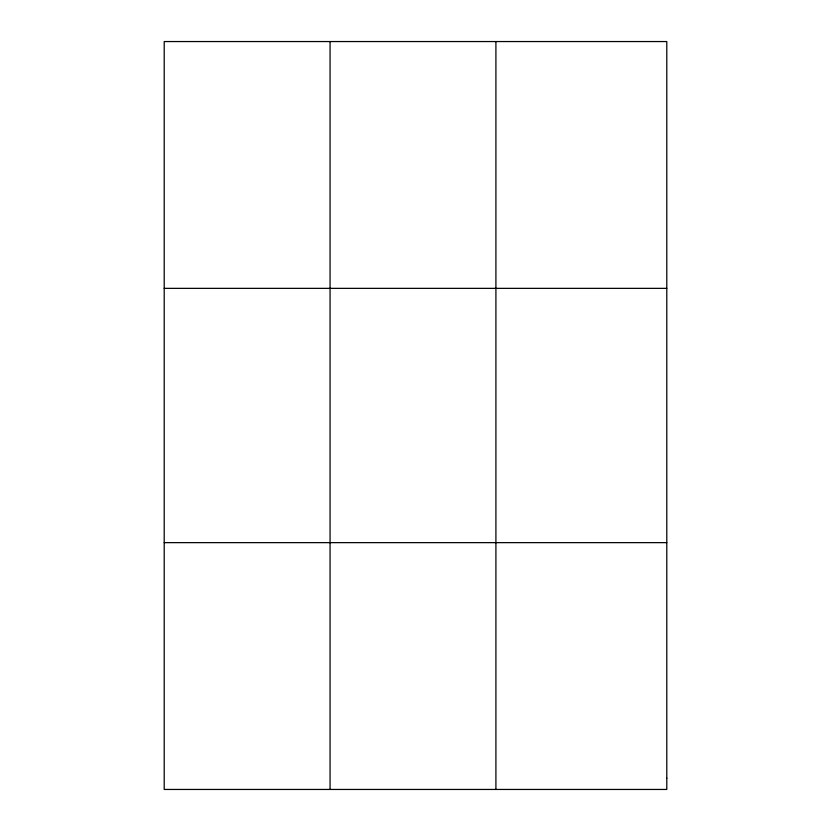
<?xml version="1.0" encoding="UTF-8"?>
<svg xmlns="http://www.w3.org/2000/svg" width="831" height="831" viewBox="0 0 831 831"><rect width="100%" height="100%" fill="white"/><g stroke="black" fill="none" stroke-linecap="round" stroke-linejoin="round"><path stroke-width="1.25" d="M330.063 41.55L330.063 789.45M495.91 41.55L495.91 789.45M164.206 288.357L666.794 288.357M164.206 542.643L666.794 542.643M666.794 778.232L666.794 789.45L164.206 789.45L164.206 41.55L666.794 41.55L666.794 778.232"/></g></svg>
